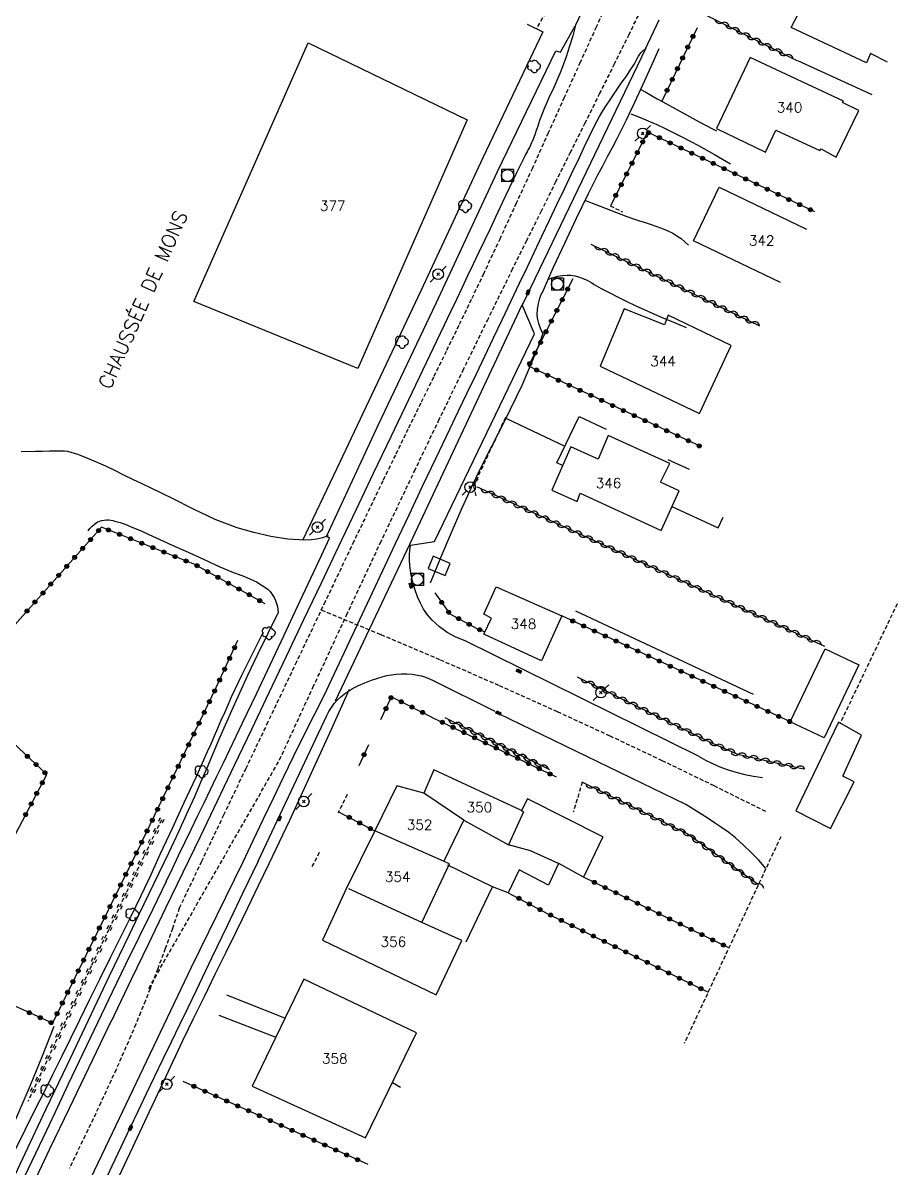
# Model space of a CAD drawing. Header units: millimetres. Extents: x 137000 to 138000, y 152000 to 153001.
# Drawn here: x 137556.1 to 137665.7, y 152335.4 to 152479.1 of the extents above; entities that cross this region are included whole.
import ezdxf
from ezdxf.enums import TextEntityAlignment as Align

# ---------------------------------------------------------------- set-up
doc = ezdxf.new("R2010")
doc.units = ezdxf.units.MM
doc.linetypes.add('DASHED', pattern=[0.75, 0.5, -0.25])
doc.layers.get('0').update_dxf_attribs({"linetype": 'CONTINUOUS'})
for name, color, linetype in [('W0001', 6, 'DASHED'), ('W0006', 2, 'CONTINUOUS'), ('W0008', 7, 'CONTINUOUS'), ('W0014', 7, 'CONTINUOUS'), ('W0017', 7, 'CONTINUOUS'), ('W0051', 7, 'CONTINUOUS'), ('W0101', 7, 'CONTINUOUS'), ('W0104', 1, 'CONTINUOUS'), ('W0112', 1, 'DASHED'), ('W0120', 7, 'CONTINUOUS'), ('W0211', 2, 'CONTINUOUS'), ('W0214', 2, 'CONTINUOUS'), ('W0220', 5, 'DASHED'), ('W0300', 7, 'CONTINUOUS'), ('W0310', 3, 'CONTINUOUS'), ('W0323', 7, 'CONTINUOUS'), ('W0330', 7, 'CONTINUOUS'), ('W0333', 7, 'CONTINUOUS'), ('W0401', 7, 'CONTINUOUS'), ('W0420', 7, 'CONTINUOUS'), ('W0473', 7, 'CONTINUOUS'), ('W0989', 7, 'CONTINUOUS'), ('W0991', 7, 'CONTINUOUS'), ('W1102', 7, 'CONTINUOUS')]:
    doc.layers.add(name, color=color, linetype=linetype)
doc.styles.get("Standard").update_dxf_attribs({"font": 'romans.shx', "width": 0.85})

# ---------------------------------------------------------------- blocks, each defined once
blk = doc.blocks.new('T300')
for p, q in [((-0.8, 0.51), (-0.86, 0.34)), ((-0.86, 0.34), (-0.86, 0.17)), ((-0.86, 0.17), (-0.74, 0.06)), ((-0.69, 0.63), (-0.8, 0.51)), ((-0.8, -0.06), (-0.74, 0.06)), ((-0.74, 0.06), (-0.69, 0.11)), ((-0.57, 0.69), (-0.69, 0.63)), ((-0.46, 0.69), (-0.57, 0.69)), ((-0.29, 0.63), (-0.46, 0.69)), ((-0.29, 0.63), (-0.17, 0.74)), ((-0.23, 0.57), (-0.29, 0.63)), ((-0.17, 0.74), (-0.06, 0.8)), ((-0.06, 0.8), (0.06, 0.8)), ((0.06, 0.8), (0.23, 0.74)), ((0.23, 0.74), (0.34, 0.63)), ((0.34, 0.63), (0.4, 0.51)), ((0.46, 0.46), (0.34, 0.46)), ((0.4, 0.51), (0.4, 0.46)), ((0.57, 0.4), (0.46, 0.46)), ((0.57, 0.4), (0.69, 0.29)), ((0.69, 0.29), (0.74, 0.17)), ((0.74, 0.06), (0.69, -0.17)), ((0.74, 0.17), (0.74, 0.06)), ((-0.8, -0.17), (-0.8, -0.06)), ((-0.8, -0.23), (-0.8, -0.17)), ((-0.74, -0.34), (-0.8, -0.23)), ((-0.69, -0.4), (-0.74, -0.34)), ((-0.51, -0.46), (-0.69, -0.4)), ((-0.4, -0.46), (-0.51, -0.46)), ((-0.4, -0.46), (-0.34, -0.46)), ((-0.34, -0.46), (-0.34, -0.4)), ((-0.34, -0.51), (-0.34, -0.46)), ((-0.29, -0.63), (-0.34, -0.51)), ((-0.17, -0.74), (-0.29, -0.63)), ((-0.06, -0.8), (-0.17, -0.74)), ((0.06, -0.8), (-0.06, -0.8)), ((0.17, -0.74), (0.06, -0.8)), ((0.23, -0.69), (0.17, -0.74)), ((0.29, -0.46), (0.23, -0.46)), ((0.29, -0.63), (0.23, -0.69)), ((0.46, -0.4), (0.29, -0.46)), ((0.34, -0.51), (0.29, -0.63)), ((0.34, -0.51), (0.34, -0.46)), ((0.57, -0.34), (0.46, -0.4)), ((0.63, -0.29), (0.57, -0.34)), ((0.69, -0.17), (0.63, -0.29))]:
    blk.add_line(p, q)
blk = doc.blocks.new('T473')
for p, q in [((-0.166667, 0.166667), (0.166667, -0.166667)), ((-0.166667, -0.166667), (0.166667, 0.166667)), ((0.500001, 0.500001), (1.000002, 1.000002)), ((-1.000002, -1.000002), (-0.500001, -0.500001))]:
    blk.add_line(p, q)
blk.add_ellipse((0, 0), major_axis=(0.471405, 0.471405), ratio=1, start_param=5.4977871438, end_param=11.780972451)
blk = doc.blocks.new('T401')
for p, q in [((-0.3, 0.3), (0, 0.3)), ((-0.3, -0.25), (-0.3, 0.3)), ((-0.3, 0.15), (0, 0.15)), ((-0.3, 0), (0, 0)), ((0, 0.3), (0, -0.25)), ((-0.3, -0.15), (0, -0.15)), ((-0.3, -0.25), (-0.3, -0.3)), ((-0.3, -0.3), (0, -0.3)), ((0, -0.3), (0, -0.25))]:
    blk.add_line(p, q)
blk = doc.blocks.new('T420')
for p, q in [((0.75, 0.75), (-0.75, 0.75)), ((-0.75, 0.75), (-0.75, -0.75)), ((0.75, 0.75), (0.75, -0.75)), ((0.75, -0.75), (-0.75, -0.75))]:
    blk.add_line(p, q)
blk.add_ellipse((0, 0), major_axis=(-0.53, 0.53), ratio=1, start_param=3.926991, end_param=10.210176)
blk = doc.blocks.new('t323o')
at = {"color": 0, "linetype": 'Continuous'}
for radius in [0.25, 0.15]:
    blk.add_circle((0, 0), radius, dxfattribs=at)
blk = doc.blocks.new('t310o')
at = {"color": 0, "linetype": 'Continuous'}
for centre, start, end in [((-0.5, 0.38), 216.8699, 323.1304), ((0.5, -0.37), 36.8699, 143.1303)]:
    blk.add_arc(centre, 0.625, start, end, dxfattribs=at)
blk = doc.blocks.new('t220o')
at = {"color": 0, "linetype": 'Continuous'}
for p, q in [((-0.25, 0.25), (0.25, 0.25)), ((-0.25, -0.25), (0.25, -0.25))]:
    blk.add_line(p, q, dxfattribs=at)

msp = doc.modelspace()

# ---------------------------------------------------------------- linework, layer by layer
at = {"layer": 'W0001'}
for points in [[(137630.02, 152483), (137627.99, 152478.58), (137625.99, 152474.16), (137623.98, 152469.74), (137621.98, 152465.32), (137619.98, 152460.89), (137617.96, 152456.48), (137615.93, 152452.07), (137613.87, 152447.67), (137612.32, 152444.4), (137610.74, 152441.14), (137609.16, 152437.89), (137607.57, 152434.64), (137605.97, 152431.39), (137604.37, 152428.14), (137602.79, 152424.89), (137601.21, 152421.63), (137597.59, 152414.08), (137593.99, 152406.52), (137590.39, 152398.96), (137586.8, 152391.4), (137584.02, 152385.56), (137581.24, 152379.73), (137578.46, 152373.89), (137575.68, 152368.06), (137574.81, 152365.51), (137573.91, 152362.97), (137572.97, 152360.44), (137572.01, 152357.92)], [(137571.85, 152357.98), (137588.27, 152386.65), (137592.45, 152395.73), (137596.66, 152404.79), (137600.9, 152413.84), (137605.18, 152422.86), (137608.21, 152429.17), (137611.26, 152435.47), (137614.33, 152441.75), (137617.41, 152448.03), (137619.23, 152451.73), (137621.07, 152455.42), (137622.9, 152459.11), (137624.74, 152462.8), (137626.58, 152466.49), (137628.42, 152470.18), (137630.25, 152473.87), (137632.07, 152477.57), (137633.7, 152480.9)], [(137649.28, 152380.15), (137642.79, 152383.38), (137636.28, 152386.54), (137629.73, 152389.64), (137623.15, 152392.67), (137615.78, 152395.97), (137608.38, 152399.2), (137600.95, 152402.35), (137593.48, 152405.43)], [(137572.01, 152357.92), (137571.42, 152356.44), (137570.82, 152354.96), (137570.21, 152353.48), (137569.59, 152352.01), (137567.75, 152347.82), (137565.84, 152343.65), (137563.87, 152339.51), (137561.87, 152335.39)]]:
    msp.add_lwpolyline(points, dxfattribs=at)
at = {"layer": 'W0006'}
msp.add_lwpolyline([(137604.67, 152413.57), (137607.7, 152414.04), (137620.23, 152440.08), (137618.72, 152443.73)], dxfattribs=at)
at = {"layer": 'W0008'}
for points in [[(137627.61, 152483.52), (137625.39, 152478.8)], [(137634.14, 152475.75), (137635.87, 152479.48)], [(137611.53, 152401.57), (137610.39, 152402.04), (137609.31, 152402.64), (137608.31, 152403.35), (137607.39, 152404.18), (137606.82, 152404.84), (137606.34, 152405.56), (137605.93, 152406.32), (137605.57, 152407.1), (137605.22, 152408.07), (137604.95, 152409.06), (137604.75, 152410.06), (137604.61, 152411.08), (137604.57, 152411.7), (137604.57, 152412.33), (137604.61, 152412.95), (137604.69, 152413.57)], [(137640.84, 152387.12), (137611.53, 152401.57)], [(137594.19, 152392.21), (137594.46, 152392.73), (137594.77, 152393.23), (137595.12, 152393.7), (137595.5, 152394.15), (137595.94, 152394.56), (137596.41, 152394.93), (137596.9, 152395.27), (137597.41, 152395.58), (137598.18, 152395.98), (137598.97, 152396.32), (137599.78, 152396.63), (137600.6, 152396.9), (137601.15, 152397.06), (137601.72, 152397.21), (137602.29, 152397.32), (137602.87, 152397.4), (137603.55, 152397.44), (137604.23, 152397.44), (137604.9, 152397.39), (137605.58, 152397.29), (137606.09, 152397.17), (137606.59, 152397.01), (137607.07, 152396.82), (137607.54, 152396.59)], [(137607.54, 152396.59), (137615.27, 152392.76)], [(137639.23, 152381.03), (137615.79, 152392.42)], [(137640.84, 152387.12), (137641.71, 152386.62), (137642.6, 152386.18), (137643.51, 152385.78), (137644.44, 152385.44), (137645.53, 152385.1), (137646.63, 152384.82), (137647.74, 152384.61), (137648.86, 152384.45)], [(137649.28, 152373.03), (137648.39, 152374.05), (137647.45, 152375.02), (137646.48, 152375.95), (137645.47, 152376.85), (137644.62, 152377.52), (137643.73, 152378.16), (137642.83, 152378.76), (137641.93, 152379.36), (137641.26, 152379.8), (137640.59, 152380.22), (137639.91, 152380.63), (137639.23, 152381.03)]]:
    msp.add_lwpolyline(points, dxfattribs=at)
at = {"layer": 'W0014'}
for points in [[(137625.39, 152478.8), (137625.04, 152477.48), (137624.65, 152476.17), (137624.22, 152474.86), (137623.76, 152473.58), (137623.47, 152472.83), (137623.15, 152472.09), (137622.83, 152471.36), (137622.49, 152470.63), (137622.15, 152469.9), (137621.82, 152469.18), (137621.5, 152468.44), (137621.19, 152467.7), (137621.03, 152467.28), (137620.89, 152466.86), (137620.74, 152466.43), (137620.61, 152466.01), (137620.47, 152465.58), (137620.32, 152465.16), (137620.17, 152464.74), (137620, 152464.32), (137619.88, 152464.04), (137619.75, 152463.76), (137619.61, 152463.48), (137619.47, 152463.21), (137619.32, 152462.93), (137619.18, 152462.66), (137619.04, 152462.38), (137618.9, 152462.11), (137618.01, 152460.27), (137617.13, 152458.43), (137616.25, 152456.59), (137615.37, 152454.74), (137614.67, 152453.27), (137613.96, 152451.79), (137613.26, 152450.32), (137612.56, 152448.84), (137611.86, 152447.36), (137611.16, 152445.89), (137610.45, 152444.41), (137609.75, 152442.93), (137602.21, 152427.16), (137600.02, 152422.58), (137597.83, 152417.99), (137595.65, 152413.4), (137593.46, 152408.81), (137591.28, 152404.22), (137589.1, 152399.63), (137586.91, 152395.04), (137584.73, 152390.45), (137582.58, 152385.96), (137580.43, 152381.48), (137578.28, 152377), (137576.12, 152372.52), (137573.96, 152368.04), (137571.81, 152363.56), (137569.65, 152359.08), (137567.51, 152354.6)], [(137602.8, 152413.81), (137604.51, 152417.39), (137606.21, 152420.97), (137607.92, 152424.55), (137609.63, 152428.13), (137610.72, 152430.42), (137611.81, 152432.71), (137612.91, 152434.99), (137614, 152437.28), (137615.09, 152439.57), (137616.18, 152441.85), (137617.28, 152444.14), (137618.37, 152446.43), (137619.31, 152448.4), (137620.25, 152450.38), (137621.18, 152452.36), (137622.12, 152454.34), (137623.06, 152456.31), (137624, 152458.29), (137624.94, 152460.26), (137625.89, 152462.23), (137626.5, 152463.52), (137627.1, 152464.81), (137627.72, 152466.09), (137628.39, 152467.34), (137628.82, 152468.06), (137629.28, 152468.77), (137629.75, 152469.46), (137630.21, 152470.16), (137630.5, 152470.59), (137630.8, 152471.02), (137631.09, 152471.45), (137631.39, 152471.88), (137631.69, 152472.3), (137631.98, 152472.73), (137632.27, 152473.16), (137632.56, 152473.6), (137632.72, 152473.85), (137632.87, 152474.11), (137633, 152474.38), (137633.14, 152474.64), (137633.3, 152474.91), (137633.46, 152475.16), (137633.65, 152475.4), (137633.87, 152475.62), (137633.93, 152475.67), (137634, 152475.71), (137634.08, 152475.74), (137634.15, 152475.76)], [(137621.2, 152445.2), (137622.61, 152448.35), (137624.05, 152451.48), (137625.52, 152454.6), (137627.03, 152457.7), (137627.61, 152458.86), (137628.2, 152460.02), (137628.81, 152461.17), (137629.41, 152462.32), (137630.02, 152463.46), (137630.62, 152464.61), (137631.21, 152465.77), (137631.79, 152466.93), (137632.85, 152469.16), (137633.89, 152471.4), (137634.9, 152473.64), (137635.88, 152475.9)], [(137621.33, 152440.14), (137621.21, 152440.36), (137621.09, 152440.57), (137621, 152440.8), (137620.91, 152441.03), (137620.79, 152441.38), (137620.69, 152441.73), (137620.62, 152442.1), (137620.59, 152442.47), (137620.62, 152443.18), (137620.73, 152443.88), (137620.92, 152444.56), (137621.18, 152445.22)], [(137607.2, 152408.87), (137608.49, 152412.02), (137609.82, 152415.15), (137611.19, 152418.27), (137612.6, 152421.37), (137613.34, 152422.93), (137614.11, 152424.47), (137614.89, 152426.01), (137615.68, 152427.54), (137616.47, 152429.08), (137617.25, 152430.62), (137618.01, 152432.17), (137618.73, 152433.74), (137619.43, 152435.33), (137620.09, 152436.93), (137620.73, 152438.54), (137621.34, 152440.16)], [(137597.01, 152395.47), (137594.53, 152389.99), (137592.03, 152384.52), (137589.49, 152379.06), (137586.93, 152373.61), (137585.59, 152370.83), (137584.25, 152368.04), (137582.89, 152365.27), (137581.52, 152362.49), (137580.15, 152359.72), (137578.79, 152356.94), (137577.43, 152354.16), (137576.09, 152351.38), (137573.98, 152346.93), (137571.89, 152342.48), (137569.8, 152338.02), (137567.72, 152333.57)]]:
    msp.add_lwpolyline(points, dxfattribs=at)
at = {"layer": 'W0017'}
for points in [[(137633.51, 152470.79), (137634.21, 152470.39), (137634.92, 152469.99), (137635.62, 152469.59), (137636.33, 152469.2), (137638.01, 152468.28), (137639.69, 152467.36), (137641.38, 152466.45), (137643.07, 152465.55)], [(137632.35, 152467.68), (137633.44, 152467.26), (137634.52, 152466.82), (137635.59, 152466.35), (137636.65, 152465.85), (137638.74, 152464.81), (137640.81, 152463.72), (137642.85, 152462.59), (137644.86, 152461.4)], [(137626.63, 152456.83), (137627.93, 152456.31), (137629.23, 152455.8), (137630.53, 152455.3), (137631.84, 152454.8), (137632.56, 152454.54), (137633.28, 152454.31), (137634.01, 152454.08), (137634.74, 152453.85), (137635.47, 152453.61), (137636.19, 152453.35), (137636.9, 152453.05), (137637.59, 152452.7), (137638.12, 152452.38), (137638.63, 152452.03), (137639.11, 152451.64), (137639.57, 152451.21)], [(137622.02, 152446.96), (137622.58, 152447.17), (137623.16, 152447.32), (137623.75, 152447.42), (137624.34, 152447.45), (137624.82, 152447.43), (137625.29, 152447.35), (137625.76, 152447.23), (137626.21, 152447.08), (137626.53, 152446.95), (137626.84, 152446.81), (137627.14, 152446.64), (137627.44, 152446.47), (137627.73, 152446.29), (137628.02, 152446.11), (137628.32, 152445.94), (137628.62, 152445.77), (137629.68, 152445.22), (137630.74, 152444.68), (137631.82, 152444.15), (137632.89, 152443.64), (137634.48, 152442.92), (137636.07, 152442.22), (137637.67, 152441.55), (137639.28, 152440.9)], [(137616.74, 152429.47), (137624.05, 152425.98)], [(137561.26, 152425.39), (137560.35, 152425.37), (137559.44, 152425.36), (137558.53, 152425.34), (137557.62, 152425.32), (137555.82, 152425.28)], [(137594.34, 152414.76), (137593.65, 152414.52), (137592.94, 152414.35), (137592.22, 152414.25), (137591.49, 152414.21), (137589.31, 152414.33), (137587.15, 152414.66), (137585.03, 152415.16), (137582.95, 152415.77), (137580.16, 152416.81), (137577.46, 152418.08), (137574.81, 152419.43), (137572.15, 152420.72), (137571.01, 152421.26), (137569.87, 152421.81), (137568.74, 152422.38), (137567.6, 152422.94), (137566.46, 152423.49), (137565.31, 152424.01), (137564.14, 152424.51), (137562.95, 152424.95), (137562.53, 152425.09), (137562.11, 152425.21), (137561.69, 152425.31), (137561.26, 152425.39)], [(137564.24, 152415.36), (137564.47, 152415.68), (137564.74, 152415.98), (137565.04, 152416.23), (137565.37, 152416.45), (137565.66, 152416.58), (137565.96, 152416.67), (137566.27, 152416.73), (137566.58, 152416.76), (137566.83, 152416.76), (137567.08, 152416.72), (137567.33, 152416.67), (137567.57, 152416.61), (137567.93, 152416.52), (137568.28, 152416.41), (137568.62, 152416.29), (137568.97, 152416.16), (137569.93, 152415.77), (137570.89, 152415.36), (137571.84, 152414.93), (137572.79, 152414.5), (137574.79, 152413.6), (137576.79, 152412.69), (137578.78, 152411.77), (137580.78, 152410.85), (137582.28, 152410.24), (137583.84, 152409.67), (137585.38, 152408.99), (137586.77, 152408.06), (137587.08, 152407.75), (137587.34, 152407.4), (137587.57, 152407.03), (137587.75, 152406.64), (137587.89, 152406.28), (137587.99, 152405.9), (137588.05, 152405.52), (137588.08, 152405.13)], [(137588.94, 152354.26), (137581.66, 152357.13)], [(137580.64, 152354.61), (137587.79, 152351.87)]]:
    msp.add_lwpolyline(points, dxfattribs=at)
at = {"layer": 'W0051'}
for points in [[(137594.13, 152414.66), (137600.66, 152428.72), (137607.9, 152443.94), (137615.6, 152460.46), (137622.94, 152475.61), (137623.5, 152475.43), (137625.37, 152478.73)], [(137618.73, 152443.74), (137634.24, 152475.97)], [(137595.29, 152394.05), (137604.65, 152413.79), (137618.72, 152443.73)], [(137574.05, 152371.39), (137574.82, 152373.02), (137575.6, 152374.66), (137576.38, 152376.29), (137577.16, 152377.92), (137577.97, 152379.59), (137578.78, 152381.26), (137579.59, 152382.93), (137580.4, 152384.6), (137581.21, 152386.27), (137582.02, 152387.94), (137582.83, 152389.61), (137583.63, 152391.28), (137585.37, 152394.92), (137587.09, 152398.57), (137588.81, 152402.22), (137590.53, 152405.87), (137591.53, 152408.01), (137592.53, 152410.15), (137593.53, 152412.3), (137594.53, 152414.44)], [(137594.56, 152414.45), (137594.13, 152414.66)], [(137593.86, 152394.71), (137602.8, 152413.81)], [(137583.71, 152373.85), (137584.95, 152376.52), (137586.21, 152379.18), (137587.48, 152381.84), (137588.76, 152384.49), (137590.02, 152387.06), (137591.28, 152389.62), (137592.57, 152392.17), (137593.86, 152394.71)], [(137585.59, 152373.95), (137594.19, 152392.21)], [(137486.94, 152171), (137488.75, 152174.78), (137499.08, 152196.57), (137508.78, 152216.91), (137519.15, 152238.78), (137528.72, 152258.93), (137539.6, 152281.99), (137546.96, 152297.19), (137555.89, 152316.02), (137566.02, 152337.14), (137577.2, 152360.64), (137583.71, 152373.85)], [(137585.58, 152373.95), (137583.63, 152369.89), (137581.68, 152365.83), (137579.73, 152361.76), (137577.78, 152357.7), (137576.74, 152355.54), (137575.7, 152353.39), (137574.66, 152351.23), (137573.62, 152349.08), (137572.58, 152346.92), (137571.54, 152344.76), (137570.51, 152342.6), (137569.48, 152340.44), (137568.34, 152338.05), (137567.2, 152335.66), (137566.07, 152333.26)], [(137574.05, 152371.39), (137572.34, 152367.92), (137570.63, 152364.46), (137568.94, 152360.98), (137567.25, 152357.51), (137565.87, 152354.62), (137564.49, 152351.74), (137563.12, 152348.85), (137561.75, 152345.96), (137560.38, 152343.06), (137559.01, 152340.17), (137557.64, 152337.28), (137556.27, 152334.39)], [(137567.51, 152354.6), (137567.41, 152354.4), (137567.31, 152354.2), (137567.21, 152354), (137567.1, 152353.81), (137567, 152353.61), (137566.9, 152353.41), (137566.8, 152353.22), (137566.7, 152353.02), (137564.27, 152347.96), (137561.84, 152342.9), (137559.41, 152337.83), (137556.99, 152332.77)]]:
    msp.add_lwpolyline(points, dxfattribs=at)
at = {"layer": 'W0101'}
for points in [[(137664.53, 152474.18), (137662.4, 152475.26), (137661.9, 152474.08), (137652.47, 152478.54), (137654.26, 152482.01), (137651.55, 152483.24), (137655.51, 152491.74)], [(137651.1, 152446.52), (137640.18, 152451.75), (137643.41, 152458.48)], [(137643.41, 152458.48), (137654.36, 152453.23)], [(137618.6, 152380.28), (137607.62, 152385.41), (137606.37, 152382.48)], [(137606.37, 152382.48), (137602.99, 152383.4), (137600.2, 152377.73)], [(137618.6, 152380.28), (137618.87, 152380.14), (137617, 152376)], [(137608.86, 152373.91), (137611.37, 152379.08)], [(137611.37, 152379.08), (137617, 152376)], [(137600.2, 152377.73), (137596.62, 152370.47)], [(137606.13, 152366.25), (137609.57, 152373.6)], [(137596.62, 152370.47), (137593.66, 152364.01), (137607.92, 152357.19), (137611.11, 152363.97), (137606.13, 152366.25)]]:
    msp.add_lwpolyline(points, dxfattribs=at)
for points in [[(137577.49, 152444.16), (137591.84, 152476.59), (137611.79, 152466.92), (137598.07, 152435.74), (137577.49, 152444.16)], [(137660.96, 152468.09), (137658.91, 152469.11), (137659.03, 152469.29), (137647.32, 152474.75), (137643.09, 152465.83), (137649.22, 152462.88), (137650.52, 152465.64), (137656.06, 152463.08), (137656.21, 152463.29), (137658.08, 152462.24)], [(137628.49, 152436.02), (137640.94, 152430.1), (137644.92, 152438.61), (137637.02, 152442.42), (137636.57, 152441.2), (137631.49, 152443.23)], [(137622.43, 152420.49), (137625.62, 152419.07), (137625.97, 152420.11), (137636.13, 152415.42), (137638.39, 152420.4), (137636.05, 152421.47), (137637.23, 152423.81), (137629.47, 152427.33), (137628.25, 152424.36), (137624.79, 152425.91)], [(137615.42, 152408.34), (137623.68, 152404.7), (137621.12, 152399.09), (137613.91, 152402.43), (137614.85, 152404.43), (137613.88, 152404.92)], [(137591.29, 152359.15), (137584.83, 152345.71), (137599.05, 152339.22), (137605.44, 152352.41)]]:
    msp.add_lwpolyline(points, close=True, dxfattribs=at)
at = {"layer": 'W0104'}
for points in [[(137623.76, 152423.56), (137623.05, 152423.9), (137625.87, 152429.73), (137629.23, 152428.12)], [(137639.7, 152423.07), (137637, 152424.27)], [(137637.5, 152418.43), (137643.31, 152415.75), (137643.9, 152417.09)], [(137628.81, 152377), (137619.36, 152381.74), (137618.6, 152380.28)], [(137628.81, 152377), (137626.41, 152371.94), (137623.29, 152373.63), (137623.25, 152373.64), (137622.02, 152370.92), (137618.33, 152372.85), (137616.96, 152369.98), (137614.96, 152370.74), (137609.39, 152373.42)], [(137623.25, 152373.64), (137619.76, 152375.22), (137617, 152376)], [(137611.66, 152363.81), (137614.96, 152370.74)], [(137603.43, 152345.54), (137602.41, 152346.15)]]:
    msp.add_lwpolyline(points, dxfattribs=at)
for points in [[(137607.52, 152412.19), (137606.89, 152410.66), (137609.04, 152409.77), (137609.67, 152411.3)], [(137660.93, 152398.57), (137656.58, 152389.39), (137652.34, 152391.4), (137656.7, 152400.58)], [(137658.38, 152391.39), (137653.02, 152380.24), (137657.39, 152378.02), (137660.35, 152383.91), (137658.93, 152384.59), (137661.28, 152389.75)]]:
    msp.add_lwpolyline(points, close=True, dxfattribs=at)
at = {"layer": 'W0112'}
for points in [[(137629.74, 152456.14), (137631.29, 152455.39)], [(137616.6, 152429.6), (137612.6, 152420.99), (137612.87, 152419.78)], [(137665.74, 152406.21), (137658.61, 152391.26)], [(137626.24, 152383.86), (137625.11, 152380.08)], [(137596.76, 152382.3), (137595.58, 152379.95)], [(137651.15, 152377.01), (137639.03, 152351.07)], [(137593.24, 152375.03), (137592.22, 152373.04)]]:
    msp.add_lwpolyline(points, dxfattribs=at)
at = {"layer": 'W0120'}
msp.add_lwpolyline([(137619.33, 152478.93), (137621.31, 152477.97)], dxfattribs=at)
at = {"layer": 'W0211'}
for points in [[(137573.34, 152374.9), (137574.83, 152378.09), (137576.31, 152381.28), (137577.78, 152384.48), (137579.23, 152387.69), (137579.67, 152388.67), (137580.1, 152389.65), (137580.53, 152390.63), (137580.95, 152391.61), (137581.38, 152392.59), (137581.81, 152393.57), (137582.25, 152394.54), (137582.7, 152395.52), (137583.54, 152397.28), (137584.4, 152399.04), (137585.28, 152400.79), (137586.18, 152402.52)], [(137552.32, 152332.07), (137554.12, 152335.76), (137555.25, 152338.04), (137556.39, 152340.32), (137557.53, 152342.6), (137558.68, 152344.88), (137559.82, 152347.16), (137560.96, 152349.45), (137562.08, 152351.74), (137563.19, 152354.03), (137564.45, 152356.64), (137565.74, 152359.24), (137567.04, 152361.84), (137568.34, 152364.43), (137569.63, 152367.02), (137570.91, 152369.63), (137572.14, 152372.26), (137573.34, 152374.9)]]:
    msp.add_lwpolyline(points, dxfattribs=at)
at = {"layer": 'W0214'}
msp.add_lwpolyline([(137559.94, 152353.18), (137558.47, 152349.47), (137556.96, 152345.78), (137555.39, 152342.12), (137553.77, 152338.48), (137552.84, 152336.44), (137551.88, 152334.42)], dxfattribs=at)
at = {"layer": 'W0220'}
for points in [[(137632.59, 152505.28), (137631.14, 152501.22), (137629.59, 152497.19), (137627.94, 152493.2), (137626.18, 152489.26), (137624.85, 152486.48), (137623.46, 152483.73), (137621.99, 152481.02), (137620.45, 152478.35)], [(137573.44, 152379.12), (137571.23, 152374.54), (137569.02, 152369.96), (137566.83, 152365.37), (137564.64, 152360.78), (137562.64, 152356.54), (137560.64, 152352.3), (137558.66, 152348.05), (137556.69, 152343.8)]]:
    msp.add_lwpolyline(points, dxfattribs=at)
at = {"layer": 'W0300'}
for points in [[(137653.23, 152474.38), (137662.56, 152470.11)], [(137625.38, 152405.35), (137647.67, 152394.87)]]:
    msp.add_lwpolyline(points, dxfattribs=at)
at = {"layer": 'W0310'}
for points in [[(137646.06, 152489.41), (137641.89, 152480.04), (137653.15, 152474.38)], [(137627.33, 152451.36), (137648.47, 152441.11)], [(137613.05, 152420.88), (137656.64, 152400.93)], [(137625.6, 152397.07), (137642.29, 152388.87), (137645.73, 152387.38), (137653.99, 152385.53)], [(137622.19, 152385.39), (137609.03, 152391.94)], [(137648.34, 152370.98), (137639.39, 152377.36), (137626.22, 152383.86)]]:
    msp.add_lwpolyline(points, dxfattribs=at)
at = {"layer": 'W0323'}
for points in [[(137640.65, 152478.49), (137636.24, 152469.29)], [(137655.41, 152455.39), (137634.44, 152465.39), (137629.78, 152456.13)], [(137641.1, 152425.95), (137619.49, 152436.02), (137625.09, 152447.04)], [(137586.46, 152406.24), (137577.62, 152411.16), (137565.93, 152415.84), (137551.72, 152399.89), (137534.73, 152380.93), (137533.41, 152379.95), (137529.89, 152378.94), (137529.19, 152368.23), (137545.93, 152359.87)], [(137607.75, 152407.62), (137609.64, 152404.95), (137613.03, 152403.12), (137614.03, 152402.69)], [(137652.36, 152391.41), (137623.68, 152404.7)], [(137570.99, 152376.38), (137580.31, 152395.72), (137583.04, 152401.65)], [(137545.93, 152359.87), (137559.04, 152384.81), (137547.74, 152395.45)], [(137600.97, 152391.72), (137602.3, 152394.55), (137607.35, 152392.02)], [(137607.33, 152392.02), (137622.98, 152384.51)], [(137598.25, 152385.94), (137599.46, 152388.59)], [(137595.67, 152380.14), (137600.25, 152377.71)], [(137570.99, 152376.38), (137559.76, 152353.61), (137545.93, 152359.87)], [(137644.64, 152363.08), (137626.41, 152371.94)], [(137616.96, 152369.98), (137621.93, 152367.34), (137642.03, 152357.5)], [(137599.38, 152335.88), (137576.16, 152346.31)]]:
    msp.add_lwpolyline(points, dxfattribs=at)
at = {"layer": 'W0330'}
msp.add_lwpolyline([(137621.31, 152477.97), (137613.75, 152462.17), (137606, 152445.47), (137595.43, 152423.21), (137591.13, 152414.16)], dxfattribs=at)
at = {"layer": 'W0333'}
msp.add_lwpolyline([(137588.08, 152405.12), (137586.77, 152402.5), (137585.49, 152399.87), (137584.24, 152397.23), (137583.01, 152394.57), (137582.21, 152392.79), (137581.42, 152390.99), (137580.65, 152389.2), (137579.89, 152387.39), (137579.12, 152385.59), (137578.35, 152383.79), (137577.57, 152382), (137576.77, 152380.21), (137575.57, 152377.61), (137574.35, 152375.01), (137573.11, 152372.43), (137571.87, 152369.84), (137570.62, 152367.26), (137569.37, 152364.69), (137568.12, 152362.1), (137566.89, 152359.52), (137564.24, 152353.95), (137561.59, 152348.38), (137558.94, 152342.81), (137556.3, 152337.24), (137552.82, 152329.92)], dxfattribs=at)
at = {"layer": 'W1102'}
for points in [[(137611.37, 152379.08), (137606.37, 152382.48)], [(137609.57, 152373.6), (137600.2, 152377.73)], [(137606.13, 152366.25), (137596.94, 152370.45)]]:
    msp.add_lwpolyline(points, dxfattribs=at)

# ---------------------------------------------------------------- block references
at = {"layer": 'W0220'}
for p, rotation in [((137573.4, 152379.04), 244.1551122276197), ((137572.75, 152377.69), 244.1551122276197), ((137572.1, 152376.34), 244.1551122276197), ((137571.44, 152374.99), 244.1551122276197), ((137570.14, 152372.28), 244.2898159507816), ((137570.79, 152373.63), 244.2898159507816), ((137569.49, 152370.93), 244.2898159507816), ((137568.84, 152369.58), 244.4245175262844), ((137568.19, 152368.23), 244.4245175262844), ((137567.54, 152366.87), 244.4245175262844), ((137566.9, 152365.52), 244.4245175262844), ((137566.25, 152364.17), 244.5592169546626), ((137565.61, 152362.81), 244.5592169546626), ((137564.96, 152361.46), 244.5592169546626), ((137564.32, 152360.1), 244.6939169251509), ((137563.68, 152358.75), 244.6939169251509), ((137563.04, 152357.39), 244.6939169251509), ((137562.4, 152356.03), 244.8286193775315), ((137561.76, 152354.68), 244.8286193775315), ((137561.12, 152353.32), 244.8286193775315), ((137560.48, 152351.96), 244.963324368221), ((137559.85, 152350.6), 244.963324368221), ((137558.58, 152347.88), 245.098031897273), ((137559.22, 152349.24), 244.963324368221), ((137557.95, 152346.52), 245.098031897273), ((137557.32, 152345.16), 245.098031897273)]:
    msp.add_blockref('t220o', p, dxfattribs=dict(at, rotation=rotation))
at = {"layer": 'W0300'}
for p in [(137620.23, 152473.62), (137611.59, 152456.08), (137603.65, 152439.05), (137586.95, 152402.52), (137578.53, 152385.16), (137569.83, 152367.24), (137559.16, 152345.14)]:
    msp.add_blockref('T300', p, dxfattribs=at)
at = {"layer": 'W0310'}
for p, rotation in [((137643.77, 152479.1), 333.3068751606059), ((137645.11, 152478.42), 333.3068751606059), ((137646.45, 152477.75), 333.3068751606059), ((137647.79, 152477.07), 333.3068751606059), ((137649.13, 152476.4), 333.3068751606059), ((137650.47, 152475.73), 333.3068751606059), ((137651.81, 152475.05), 333.3068751606059), ((137628.68, 152450.71), 334.1261048842535), ((137630.03, 152450.05), 334.1261048842535), ((137631.38, 152449.4), 334.1261048842535), ((137632.73, 152448.74), 334.1261048842535), ((137634.08, 152448.09), 334.1261048842535), ((137635.43, 152447.43), 334.1261048842535), ((137636.78, 152446.78), 334.1261048842535), ((137638.13, 152446.12), 334.1261048842535), ((137639.48, 152445.47), 334.1261048842535), ((137640.83, 152444.81), 334.1261048842535), ((137642.18, 152444.16), 334.1261048842535), ((137643.53, 152443.5), 334.1261048842535), ((137644.88, 152442.85), 334.1261048842535), ((137646.23, 152442.2), 334.1261048842535), ((137647.58, 152441.54), 334.1261048842535), ((137614.41, 152420.25), 335.4076723911413), ((137615.77, 152419.63), 335.4076723911413), ((137617.14, 152419.01), 335.4076723911413), ((137618.5, 152418.38), 335.4076723911413), ((137619.86, 152417.76), 335.4076723911413), ((137621.23, 152417.13), 335.4076723911413), ((137622.59, 152416.51), 335.4076723911413), ((137623.96, 152415.88), 335.4076723911413), ((137625.32, 152415.26), 335.4076723911413), ((137626.68, 152414.64), 335.4076723911413), ((137628.05, 152414.01), 335.4076723911413), ((137629.41, 152413.39), 335.4076723911413), ((137630.78, 152412.76), 335.4076723911413), ((137632.14, 152412.14), 335.4076723911413), ((137633.5, 152411.51), 335.4076723911413), ((137634.87, 152410.89), 335.4076723911413), ((137636.23, 152410.27), 335.4076723911413), ((137637.6, 152409.64), 335.4076723911413), ((137638.96, 152409.02), 335.4076723911413), ((137640.32, 152408.39), 335.4076723911413), ((137641.69, 152407.77), 335.4076723911413), ((137643.05, 152407.14), 335.4076723911413), ((137644.42, 152406.52), 335.4076723911413), ((137645.78, 152405.9), 335.4076723911413), ((137647.14, 152405.27), 335.4076723911413), ((137648.51, 152404.65), 335.4076723911413), ((137649.87, 152404.02), 335.4076723911413), ((137651.24, 152403.4), 335.4076723911413), ((137652.6, 152402.78), 335.4076723911413), ((137653.96, 152402.15), 335.4076723911413), ((137655.33, 152401.53), 335.4076723911413), ((137626.94, 152396.41), 333.833097657929), ((137628.29, 152395.75), 333.833097657929), ((137629.64, 152395.09), 333.833097657929), ((137630.98, 152394.43), 333.833097657929), ((137632.33, 152393.77), 333.833097657929), ((137633.67, 152393.11), 333.833097657929), ((137635.02, 152392.44), 333.833097657929), ((137610.37, 152391.27), 153.5465310051261), ((137611.71, 152390.6), 153.5465310051261), ((137636.37, 152391.78), 333.833097657929), ((137637.71, 152391.12), 333.833097657929), ((137613.06, 152389.93), 153.5465310051261), ((137614.4, 152389.27), 153.5465310051261), ((137639.06, 152390.46), 333.833097657929), ((137640.41, 152389.8), 333.833097657929), ((137615.74, 152388.6), 153.5465310051261), ((137617.09, 152387.93), 153.5465310051261), ((137641.75, 152389.14), 333.833097657929), ((137643.12, 152388.51), 336.626905113533), ((137644.49, 152387.92), 336.626905113533), ((137618.43, 152387.26), 153.5465310051261), ((137619.77, 152386.59), 153.5465310051261), ((137645.88, 152387.35), 347.3250654963001), ((137647.34, 152387.02), 347.3250654963001), ((137648.81, 152386.69), 347.3250654963001), ((137621.12, 152385.92), 153.5465310051261), ((137650.27, 152386.36), 347.3250654963001), ((137651.73, 152386.03), 347.3250654963001), ((137653.2, 152385.71), 347.3250654963001), ((137627.57, 152383.19), 153.769936621507), ((137628.91, 152382.53), 153.769936621507), ((137630.26, 152381.87), 153.769936621507), ((137631.6, 152381.2), 153.769936621507), ((137632.95, 152380.54), 153.769936621507), ((137634.29, 152379.88), 153.769936621507), ((137635.64, 152379.21), 153.769936621507), ((137636.98, 152378.55), 153.769936621507), ((137638.33, 152377.89), 153.769936621507), ((137639.65, 152377.18), 144.4871777995178), ((137640.87, 152376.31), 144.4871777995178), ((137642.09, 152375.44), 144.4871777995178), ((137643.31, 152374.57), 144.4871777995178), ((137644.53, 152373.7), 144.4871777995178), ((137645.75, 152372.83), 144.4871777995178), ((137646.98, 152371.95), 144.4871777995178), ((137648.2, 152371.08), 144.4871777995178)]:
    msp.add_blockref('t310o', p, dxfattribs=dict(at, rotation=rotation))
at = {"layer": 'W0323'}
for p, rotation in [((137640.13, 152477.41), 244.3567663834114), ((137639.48, 152476.06), 244.3567663834114), ((137638.83, 152474.7), 244.3567663834114), ((137638.18, 152473.35), 244.3567663834114), ((137637.53, 152472), 244.3567663834114), ((137636.89, 152470.65), 244.3567663834114), ((137634.56, 152465.33), 154.5062262413007), ((137635.92, 152464.69), 154.5062262413007), ((137633.15, 152462.83), 243.2693831134564), ((137633.83, 152464.17), 243.2693831134564), ((137637.27, 152464.04), 154.5062262413007), ((137638.62, 152463.4), 154.5062262413007), ((137639.98, 152462.75), 154.5062262413007), ((137632.48, 152461.49), 243.2693831134564), ((137641.33, 152462.11), 154.5062262413007), ((137642.68, 152461.46), 154.5062262413007), ((137631.8, 152460.15), 243.2693831134564), ((137644.04, 152460.81), 154.5062262413007), ((137645.39, 152460.17), 154.5062262413007), ((137631.13, 152458.81), 243.2693831134564), ((137646.75, 152459.52), 154.5062262413007), ((137648.1, 152458.88), 154.5062262413007), ((137630.45, 152457.47), 243.2693831134564), ((137649.45, 152458.23), 154.5062262413007), ((137650.81, 152457.59), 154.5062262413007), ((137652.16, 152456.94), 154.5062262413007), ((137653.52, 152456.3), 154.5062262413007), ((137654.87, 152455.65), 154.5062262413007), ((137624.41, 152445.7), 63.03892524197303), ((137623.73, 152444.36), 63.03892524197303), ((137623.05, 152443.02), 63.03892524197303), ((137622.37, 152441.69), 63.03892524197303), ((137621.69, 152440.35), 63.03892524197303), ((137621.01, 152439.01), 63.03892524197303), ((137620.33, 152437.68), 63.03892524197303), ((137619.65, 152436.34), 63.03892524197303), ((137620.52, 152435.54), 155.0081539526394), ((137621.88, 152434.9), 155.0081539526394), ((137623.24, 152434.27), 155.0081539526394), ((137624.6, 152433.64), 155.0081539526394), ((137625.96, 152433), 155.0081539526394), ((137627.32, 152432.37), 155.0081539526394), ((137628.68, 152431.74), 155.0081539526394), ((137630.04, 152431.1), 155.0081539526394), ((137631.4, 152430.47), 155.0081539526394), ((137632.76, 152429.83), 155.0081539526394), ((137634.12, 152429.2), 155.0081539526394), ((137635.48, 152428.57), 155.0081539526394), ((137636.84, 152427.93), 155.0081539526394), ((137638.2, 152427.3), 155.0081539526394), ((137639.56, 152426.67), 155.0081539526394), ((137640.92, 152426.03), 155.0081539526394), ((137565.55, 152415.41), 228.2993886649063), ((137566.79, 152415.49), 158.2078842329193), ((137564.55, 152414.29), 228.2993886649063), ((137568.18, 152414.94), 158.2078842329193), ((137569.57, 152414.38), 158.2078842329193), ((137563.55, 152413.17), 228.2993886649063), ((137570.97, 152413.82), 158.2078842329193), ((137572.36, 152413.27), 158.2078842329193), ((137573.75, 152412.71), 158.2078842329193), ((137562.55, 152412.05), 228.2993886649063), ((137575.15, 152412.15), 158.2078842329193), ((137576.54, 152411.6), 158.2078842329193), ((137560.56, 152409.81), 228.2993886649063), ((137561.56, 152410.93), 228.2993886649063), ((137577.91, 152411), 150.8601106422216), ((137579.22, 152410.27), 150.8601106422216), ((137559.56, 152408.69), 228.2993886649063), ((137580.53, 152409.54), 150.8601106422216), ((137581.84, 152408.81), 150.8601106422216), ((137558.56, 152407.57), 228.2993886649063), ((137583.15, 152408.08), 150.8601106422216), ((137584.46, 152407.35), 150.8601106422216), ((137556.57, 152405.33), 228.2993886649063), ((137557.56, 152406.45), 228.2993886649063), ((137585.77, 152406.62), 150.8601106422216), ((137608.62, 152406.39), 305.289169499299), ((137609.49, 152405.17), 305.289169499299), ((137610.73, 152404.37), 331.7042838836038), ((137625.04, 152404.07), 155.1330535554356), ((137612.05, 152403.66), 331.7042838836038), ((137613.38, 152402.97), 336.6082628764098), ((137626.41, 152403.44), 155.1330535554356), ((137627.77, 152402.81), 155.1330535554356), ((137629.13, 152402.18), 155.1330535554356), ((137630.49, 152401.55), 155.1330535554356), ((137582.62, 152400.74), 65.32529014259681), ((137631.85, 152400.92), 155.1330535554356), ((137633.21, 152400.29), 155.1330535554356), ((137634.57, 152399.66), 155.1330535554356), ((137582, 152399.38), 65.32529014259681), ((137635.93, 152399.03), 155.1330535554356), ((137637.29, 152398.39), 155.1330535554356), ((137580.74, 152396.66), 65.32529014259681), ((137581.37, 152398.02), 65.32529014259681), ((137638.65, 152397.76), 155.1330535554356), ((137640.02, 152397.13), 155.1330535554356), ((137580.11, 152395.3), 64.26100900159662), ((137641.38, 152396.5), 155.1330535554356), ((137642.74, 152395.87), 155.1330535554356), ((137644.1, 152395.24), 155.1330535554356), ((137579.46, 152393.95), 64.26100900159662), ((137602.25, 152394.44), 64.77936543139907), ((137603.53, 152393.93), 333.3895120523252), ((137645.46, 152394.61), 155.1330535554356), ((137646.82, 152393.98), 155.1330535554356), ((137578.81, 152392.59), 64.26100900159662), ((137601.61, 152393.08), 64.77936543139907), ((137604.87, 152393.26), 333.3895120523252), ((137606.21, 152392.59), 333.3895120523252), ((137648.18, 152393.35), 155.1330535554356), ((137649.54, 152392.72), 155.1330535554356), ((137578.16, 152391.24), 64.26100900159662), ((137608.68, 152391.37), 334.3662534792826), ((137650.9, 152392.09), 155.1330535554356), ((137652.26, 152391.46), 155.1330535554356), ((137577.51, 152389.89), 64.26100900159662), ((137610.03, 152390.72), 334.3662534792826), ((137611.39, 152390.08), 334.3662534792826), ((137576.85, 152388.54), 64.26100900159662), ((137612.74, 152389.43), 334.3662534792826), ((137614.09, 152388.78), 334.3662534792826), ((137615.44, 152388.13), 334.3662534792826), ((137556.62, 152387.09), 136.7489858736036), ((137576.2, 152387.19), 64.26100900159662), ((137598.87, 152387.3), 65.35637522815969), ((137616.79, 152387.48), 334.3662534792826), ((137618.15, 152386.83), 334.3662534792826), ((137557.71, 152386.06), 136.7489858736036), ((137575.55, 152385.84), 64.26100900159662), ((137619.5, 152386.18), 334.3662534792826), ((137620.85, 152385.53), 334.3662534792826), ((137558.5, 152383.77), 62.26978083212859), ((137558.81, 152385.03), 136.7489858736036), ((137574.9, 152384.49), 64.26100900159662), ((137622.2, 152384.88), 334.3662534792826), ((137557.8, 152382.44), 62.26978083212859), ((137574.25, 152383.14), 64.26100900159662), ((137557.1, 152381.12), 62.26978083212859), ((137573.6, 152381.78), 64.26100900159662), ((137556.4, 152379.79), 62.26978083212859), ((137572.95, 152380.43), 64.26100900159662), ((137597, 152379.44), 332.0159494663433), ((137572.29, 152379.08), 64.26100900159662), ((137598.32, 152378.73), 332.0159494663433), ((137599.65, 152378.03), 332.0159494663433), ((137571.64, 152377.73), 64.26100900159662), ((137570.96, 152376.32), 243.7407198596274), ((137570.3, 152374.98), 243.7407198596274), ((137568.97, 152372.29), 243.7407198596274), ((137569.63, 152373.63), 243.7407198596274), ((137568.31, 152370.94), 243.7407198596274), ((137627.76, 152371.28), 154.067047841141), ((137567.64, 152369.59), 243.7407198596274), ((137629.11, 152370.63), 154.067047841141), ((137630.46, 152369.97), 154.067047841141), ((137566.98, 152368.25), 243.7407198596274), ((137618.29, 152369.28), 332.0137801702252), ((137619.61, 152368.57), 332.0137801702252), ((137631.81, 152369.32), 154.067047841141), ((137633.16, 152368.66), 154.067047841141), ((137634.51, 152368), 154.067047841141), ((137566.32, 152366.9), 243.7407198596274), ((137620.93, 152367.87), 332.0137801702252), ((137622.27, 152367.17), 333.9157412816251), ((137623.61, 152366.51), 333.9157412816251), ((137635.86, 152367.35), 154.067047841141), ((137637.2, 152366.69), 154.067047841141), ((137565.65, 152365.56), 243.7407198596274), ((137624.96, 152365.86), 333.9157412816251), ((137626.31, 152365.2), 333.9157412816251), ((137638.55, 152366.04), 154.067047841141), ((137639.9, 152365.38), 154.067047841141), ((137564.99, 152364.21), 243.7407198596274), ((137627.65, 152364.54), 333.9157412816251), ((137629, 152363.88), 333.9157412816251), ((137641.25, 152364.72), 154.067047841141), ((137642.6, 152364.07), 154.067047841141), ((137564.33, 152362.87), 243.7407198596274), ((137630.35, 152363.22), 333.9157412816251), ((137631.7, 152362.56), 333.9157412816251), ((137643.95, 152363.41), 154.067047841141), ((137563.66, 152361.52), 243.7407198596274), ((137633.04, 152361.9), 333.9157412816251), ((137634.39, 152361.24), 333.9157412816251), ((137563, 152360.18), 243.7407198596274), ((137635.74, 152360.58), 333.9157412816251), ((137637.08, 152359.92), 333.9157412816251), ((137562.33, 152358.83), 243.7407198596274), ((137638.43, 152359.26), 333.9157412816251), ((137639.78, 152358.6), 333.9157412816251), ((137641.13, 152357.94), 333.9157412816251), ((137561.67, 152357.49), 243.7407198596274), ((137561.01, 152356.14), 243.7407198596274), ((137556.87, 152354.92), 155.6238538025652), ((137558.23, 152354.3), 155.6238538025652), ((137559.6, 152353.68), 155.6238538025652), ((137560.34, 152354.8), 243.7407198596274), ((137577.52, 152345.7), 155.8090374849013), ((137578.89, 152345.08), 155.8090374849013), ((137580.26, 152344.47), 155.8090374849013), ((137581.63, 152343.86), 155.8090374849013), ((137583, 152343.24), 155.8090374849013), ((137584.37, 152342.63), 155.8090374849013), ((137585.73, 152342.01), 155.8090374849013), ((137587.1, 152341.4), 155.8090374849013), ((137588.47, 152340.78), 155.8090374849013), ((137589.84, 152340.17), 155.8090374849013), ((137591.21, 152339.55), 155.8090374849013), ((137592.58, 152338.94), 155.8090374849013), ((137593.94, 152338.32), 155.8090374849013), ((137595.31, 152337.71), 155.8090374849013), ((137596.68, 152337.09), 155.8090374849013), ((137598.05, 152336.48), 155.8090374849013)]:
    msp.add_blockref('t323o', p, dxfattribs=dict(at, rotation=rotation))
at = {"layer": 'W0401'}
for p, rotation in [((137619.57, 152445.26), 340.0454264624366), ((137604.88, 152408.57), 15.06405415882049), ((137618.37, 152397.92), 63.74546248689933), ((137615.79, 152392.67), 64.88348128565018), ((137588.09, 152379.36), 154.9135434526656), ((137569.42, 152340.53), 154.9535820215802)]:
    msp.add_blockref('T401', p, dxfattribs=dict(at, rotation=rotation))
at = {"layer": 'W0420'}
for p in [(137616.86, 152459.95), (137623.12, 152446.32), (137605.55, 152409.29)]:
    msp.add_blockref('T420', p, dxfattribs=at)
at = {"layer": 'W0473'}
for p in [(137633.82, 152465.24), (137608.15, 152447.57), (137612.18, 152420.86), (137593.02, 152415.84), (137628.59, 152395.08), (137591.29, 152381.42), (137574.1, 152345.95)]:
    msp.add_blockref('T473', p, dxfattribs=at)

# ---------------------------------------------------------------- texts
at = {"layer": 'W0989'}
msp.add_text('CHAUSSÉE DE MONS   ', height=1.75, rotation=66.1725, dxfattribs=at).set_placement((137567.04, 152433))
at = {"layer": 'W0991'}
for s, p in [('340', (137652.25, 152468.5)), ('377', (137594.93, 152456.16)), ('342', (137648.75, 152451.79)), ('344', (137636.38, 152436.66)), ('346', (137629.54, 152421.37)), ('348', (137618.87, 152403.71)), ('350', (137613.33, 152380.71)), ('352', (137605.83, 152378.5)), ('354', (137603.09, 152371.99)), ('356', (137602.54, 152363.83)), ('358', (137595.19, 152349.18))]:
    msp.add_text(s, height=1.25, dxfattribs=at).set_placement(p, align=Align.MIDDLE_CENTER)

doc.saveas('drawing.dxf')
